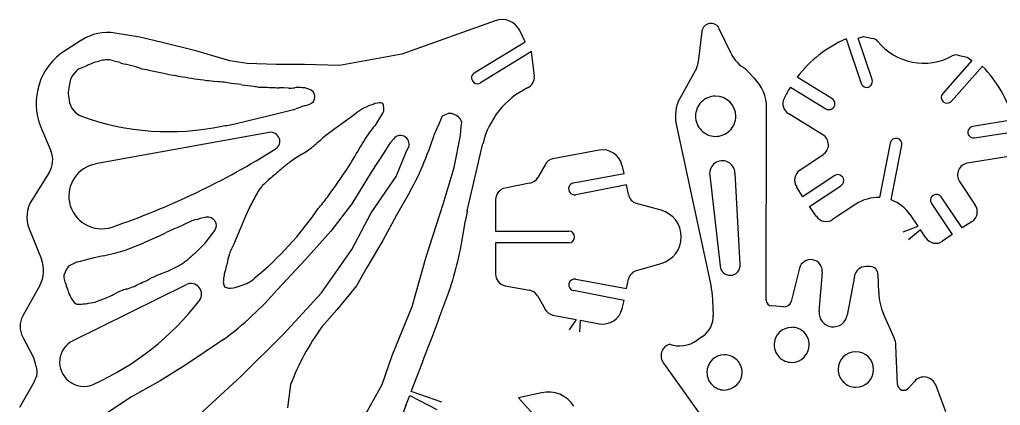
# Model space of a CAD drawing. Extents: x 277 to 555, y 173 to 336.
# Drawn here: x 278.3 to 418.9, y 280.7 to 336.2 of the extents above; entities that cross this region are included whole.
import ezdxf

# ---------------------------------------------------------------- set-up
doc = ezdxf.new("R2010")
doc.units = 0
doc.header["$MEASUREMENT"] = 0
doc.layers.add('CYAN', color=4, linetype='CONTINUOUS')

msp = doc.modelspace()

# ---------------------------------------------------------------- linework, layer by layer
at = {"layer": 'CYAN', "color": 7}
for p, q in [((346.48, 335.99), (333.1, 331.17)), ((380.31, 331.28), (378.61, 334.85)), ((295.48, 333.61), (291.96, 334.23)), ((298.71, 332.87), (295.48, 333.61)), ((350.78, 332.98), (349.99, 334.57)), ((376.11, 334.46), (375.6, 330.09)), ((398.55, 333.49), (399.29, 333.72)), ((400.54, 327.54), (398.55, 333.49)), ((399.29, 333.72), (400.65, 333.44)), ((287.15, 333.21), (284.82, 331.74)), ((303.52, 331.68), (298.71, 332.87)), ((343.47, 328.51), (350.78, 332.98)), ((396.8, 333.38), (398.95, 326.98)), ((308.4, 330.21), (303.52, 331.68)), ((333.1, 331.17), (324.15, 329.58)), ((351.69, 331.57), (344.38, 327.09)), ((352.09, 328.05), (351.69, 331.57)), ((412.83, 331.06), (414.19, 330.77)), ((414.19, 330.77), (414.82, 330.26)), ((287.88, 329.53), (286.92, 329.13)), ((290.21, 330.32), (289.75, 330.21)), ((294.91, 329.36), (293.38, 329.75)), ((295.48, 329.19), (294.91, 329.36)), ((310.89, 329.87), (308.4, 330.21)), ((315.03, 329.7), (310.89, 329.87)), ((319.11, 329.7), (315.03, 329.7)), ((324.15, 329.58), (319.11, 329.7)), ((375.38, 329.24), (372.94, 324.82)), ((414.82, 330.26), (410.68, 325.56)), ((411.93, 324.43), (416.35, 329.47)), ((285.84, 328.11), (285.56, 327.6)), ((286.41, 328.79), (285.84, 328.11)), ((383.59, 327.77), (382.35, 329.13)), ((394.76, 324.82), (389.77, 327.88)), ((285.56, 327.6), (285.28, 326.13)), ((308.62, 326.98), (307.6, 327.15)), ((310.1, 326.81), (308.62, 326.98)), ((318.77, 326.35), (318.54, 326.41)), ((388.81, 326.47), (393.91, 323.35)), ((316.16, 326.35), (315.48, 326.35)), ((316.84, 326.3), (316.16, 326.35)), ((319.16, 326.35), (318.77, 326.35)), ((319.73, 326.18), (319.16, 326.35)), ((319.05, 323.75), (319.79, 323.97)), ((328.29, 323.75), (327.95, 323.58)), ((329.19, 324.09), (328.97, 323.97)), ((329.59, 324.14), (329.19, 324.09)), ((330.33, 324.09), (330.04, 324.2)), ((330.44, 323.86), (330.33, 324.09)), ((330.5, 323.46), (330.44, 323.86)), ((310.72, 321.59), (315.03, 322.61)), ((315.03, 322.61), (317.52, 323.24)), ((317.52, 323.24), (317.63, 323.24)), ((317.63, 323.24), (317.86, 323.35)), ((326.19, 322.44), (325.34, 321.82)), ((329.25, 320.91), (330.33, 322.73)), ((330.33, 322.73), (330.5, 323.01)), ((330.5, 323.01), (330.5, 323.46)), ((338.88, 322.27), (338.37, 321.14)), ((339.73, 322.67), (338.88, 322.27)), ((340.24, 322.67), (339.73, 322.67)), ((340.92, 322.39), (340.24, 322.67)), ((341.32, 322.05), (340.92, 322.39)), ((385.35, 295.87), (385.41, 323.46)), ((393.45, 319.61), (388.58, 322.61)), ((309.13, 321.2), (310.72, 321.59)), ((325.34, 321.82), (323.47, 320.46)), ((338.37, 321.14), (337.69, 319.55)), ((341.49, 319.5), (341.6, 320.8)), ((341.6, 320.8), (341.66, 321.08)), ((372.43, 321.14), (377.47, 297.79)), ((420.77, 321.76), (414.99, 320.8)), ((281.31, 320.69), (282.73, 317.29)), ((314.06, 319.95), (289.13, 315.42)), ((323.47, 320.46), (322.39, 319.67)), ((340.58, 314.91), (341.49, 319.5)), ((415.21, 319.16), (421.11, 320.06)), ((331.12, 318.02), (330.61, 317.17)), ((331.46, 318.48), (331.12, 318.02)), ((331.91, 319.04), (331.46, 318.48)), ((342.45, 308.67), (344.72, 318.36)), ((403.14, 318.42), (401.61, 310.6)), ((403.26, 310.26), (404.79, 318.14)), ((330.61, 317.17), (328.68, 314.23)), ((332.25, 313.6), (333.67, 317)), ((333.67, 317), (333.95, 317.63)), ((361.38, 317.4), (354.75, 316.15)), ((390.17, 314.51), (393.51, 316.78)), ((353.62, 315.3), (352.6, 313.49)), ((364.95, 314.06), (364.67, 315.25)), ((419.86, 316.44), (414.19, 315.53)), ((282.5, 314.17), (280.01, 310.2)), ((328.68, 314.23), (325.91, 309.69)), ((339, 309.64), (340.58, 314.91)), ((357.7, 312.7), (364.95, 314.06)), ((377.25, 313.83), (378.72, 300.74)), ((381.61, 300.97), (380.87, 314.11)), ((328.68, 308.39), (332.25, 313.6)), ((351.41, 312.64), (347.89, 311.96)), ((365.29, 312.41), (358.04, 311)), ((365.57, 311.05), (365.29, 312.41)), ((395.1, 313.72), (390.62, 310.71)), ((413.06, 312.92), (415.33, 309.52)), ((334.01, 311), (332.31, 308.05)), ((390.62, 310.71), (389.71, 312.13)), ((391.58, 309.3), (396.06, 312.3)), ((325.91, 309.69), (322.9, 305.78)), ((336.56, 302.1), (339, 309.64)), ((346.53, 310.32), (346.53, 305.78)), ((370.28, 308.79), (366.76, 309.75)), ((398.21, 309.64), (394.87, 307.43)), ((409.04, 309.75), (412.04, 305.27)), ((413.46, 306.24), (410.45, 310.71)), ((311.17, 309.07), (310.66, 307.94)), ((325.91, 303.12), (328.68, 308.39)), ((392.55, 307.88), (391.58, 309.3)), ((407.14, 306.46), (406.03, 308.11)), ((302.96, 307.26), (301.77, 306.69)), ((303.13, 307.31), (302.96, 307.26)), ((303.35, 307.37), (303.13, 307.31)), ((303.75, 307.43), (303.35, 307.37)), ((304.15, 307.6), (303.75, 307.43)), ((305, 307.77), (304.15, 307.6)), ((310.32, 307.09), (308.91, 303.8)), ((310.66, 307.94), (310.32, 307.09)), ((332.31, 308.05), (330.33, 304.42)), ((341.89, 305.33), (342.23, 307.31)), ((414.87, 307.14), (413.46, 306.24)), ((279.61, 306.12), (281.37, 301.76)), ((304.88, 304.03), (306.24, 305.84)), ((322.9, 305.78), (319.28, 301.7)), ((346.53, 305.78), (357.02, 305.78)), ((405.01, 305.69), (407.14, 306.46)), ((407.48, 305.95), (405.78, 304.51)), ((408.24, 304.82), (407.48, 305.95)), ((304.2, 303.35), (304.88, 304.03)), ((330.33, 304.42), (328.06, 300.57)), ((357.02, 304.08), (346.53, 304.08)), ((346.53, 304.08), (346.53, 299.61)), ((412.04, 305.27), (410.62, 304.31)), ((321.54, 296.89), (325.91, 303.12)), ((287.66, 301.59), (286.92, 301.42)), ((288.51, 301.82), (287.66, 301.59)), ((308, 301.14), (307.89, 300.74)), ((319.28, 301.7), (315.25, 297.4)), ((334.58, 294.96), (336.56, 302.1)), ((366.76, 300.12), (370.28, 301.14)), ((284.77, 299.89), (284.6, 299.44)), ((284.99, 300.29), (284.77, 299.89)), ((285.11, 300.51), (284.99, 300.29)), ((285.28, 300.74), (285.11, 300.51)), ((285.73, 300.97), (285.28, 300.74)), ((307.77, 300.23), (307.6, 299.66)), ((307.83, 300.46), (307.77, 300.23)), ((307.89, 300.74), (307.83, 300.46)), ((328.06, 300.57), (326.59, 297.91)), ((390.11, 300.46), (388.92, 295.64)), ((392.94, 294.22), (393.4, 299.89)), ((400.25, 300.68), (399.69, 300.68)), ((284.6, 299.44), (284.6, 299.04)), ((358.04, 298.87), (365.29, 297.51)), ((365.29, 297.51), (365.57, 298.87)), ((397.99, 299.27), (396.97, 293.71)), ((401.5, 296.94), (401.39, 299.55)), ((281.14, 297.96), (278.7, 293.6)), ((302.16, 298.08), (285.9, 290.03)), ((307.49, 298.19), (307.66, 297.79)), ((307.66, 297.79), (308.06, 297.62)), ((308.06, 297.62), (308.28, 297.57)), ((308.28, 297.57), (308.51, 297.57)), ((308.51, 297.57), (308.91, 297.62)), ((308.91, 297.62), (309.3, 297.74)), ((309.3, 297.74), (309.76, 297.85)), ((316.1, 290.99), (321.54, 296.89)), ((326.59, 297.91), (323.75, 294.45)), ((347.89, 297.91), (351.41, 297.28)), ((364.95, 295.81), (357.7, 297.23)), ((285.45, 296.55), (285.56, 296.32)), ((285.73, 295.98), (286.07, 295.53)), ((286.07, 295.53), (286.47, 295.3)), ((289.07, 295.58), (289.41, 295.7)), ((352.6, 296.43), (353.62, 294.56)), ((364.67, 294.68), (364.95, 295.81)), ((377.59, 296.77), (377.76, 293.71)), ((286.47, 295.3), (286.92, 295.3)), ((323.75, 294.45), (321.6, 292.01)), ((331.69, 287.93), (334.58, 294.96)), ((387.84, 294.9), (386.14, 295.02)), ((354.75, 293.71), (358.07, 293.09)), ((358.07, 293.09), (357.09, 291.6)), ((358.59, 291.32), (358.7, 292.97)), ((358.7, 292.97), (361.38, 292.47)), ((403.71, 290.43), (402.18, 293.88)), ((278.7, 290.54), (280.18, 287.71)), ((307.49, 290.2), (301.94, 286.46)), ((310.04, 284.93), (316.1, 290.99)), ((376.23, 290.65), (375.43, 290.09)), ((404.16, 283.74), (403.94, 289.35)), ((280.18, 287.71), (280.35, 287.37)), ((330.27, 283.74), (331.69, 287.93)), ((280.74, 285.84), (280.74, 285.38)), ((301.94, 286.46), (298.42, 284.25)), ((370.62, 286.8), (376.91, 277.96)), ((280.74, 285.38), (280.69, 284.87)), ((298.42, 284.25), (294.29, 281.98)), ((303.41, 278.87), (310.04, 284.93)), ((334.44, 282.72), (335.2, 284.7)), ((406.6, 284.19), (405.75, 283.23)), ((280.29, 284.02), (278.25, 280.45)), ((317.12, 283.74), (316.67, 280.4)), ((327.66, 279.09), (330.27, 283.74)), ((411.13, 279.83), (409.66, 283.68)), ((294.29, 281.98), (290.49, 279.43)), ((333.67, 280.74), (334.22, 282.16)), ((334.22, 282.16), (338.12, 280.14)), ((338.81, 281.21), (334.44, 282.72)), ((353.11, 282.55), (349.82, 281.81)), ((349.82, 281.81), (355.83, 275.18))]:
    msp.add_line(p, q, dxfattribs=at)
for centre, radius, start, end in [((347.45, 333.32), 2.84, 26.1235, 109.9553), ((377.42, 334.29), 1.32, 25.4868, 172.5921), ((290.88, 327.48), 6.83, 80.8392, 123.074), ((400.48, 332.36), 1.09, 38.5597, 80.9274), ((403.77, 317.23), 17.59, 113.3446, 142.7246), ((407.94, 338.38), 8.5, 218.91, 258.9712), ((289.63, 324.12), 9.01, 122.2875, 202.4365), ((384.62, 333.32), 4.77, 205.3214, 241.5822), ((407.93, 338.36), 8.48, 259.0246, 298.9789), ((412.59, 329.92), 1.16, 77.9443, 118.3159), ((293.89, 316.78), 14.09, 110.4584, 115.2089), ((292.27, 319.9), 10.61, 103.7169, 108.1738), ((290.84, 326.92), 3.46, 88.2653, 100.5321), ((290.46, 326.18), 4.23, 72.3975, 83.413), ((287.32, 310.6), 20.1, 74.6315, 77.296), ((297.35, 343.97), 14.77, 251.4017, 254.3928), ((373.23, 330.27), 2.38, 334.4382, 355.699), ((403.83, 317.17), 17.55, 15.176, 44.495), ((287.27, 328.06), 1.13, 107.9093, 139.4708), ((312.74, 405.46), 78.21, 257.2466, 258.2238), ((330.48, 487.69), 162.32, 258.0192, 258.7135), ((322.07, 437.3), 111.28, 257.8786, 258.7427), ((312.67, 395.14), 68.1, 259.5777, 260.6907), ((314.3, 398.6), 71.78, 259.8499, 261.2255), ((343.91, 327.79), 0.841, 121.5788, 303.6597), ((350.39, 327.89), 1.7, 295.4601, 5.4623), ((313.8, 399.51), 72.61, 261.7286, 263.0821), ((318.86, 436.52), 109.96, 262.7855, 263.529), ((300.73, 264.08), 63.44, 83.7751, 84.8037), ((333.09, 498.06), 172.79, 262.3539, 262.9413), ((316.15, 350.27), 24.07, 259.7173, 261.358), ((312.85, 339.73), 13.26, 268.6536, 271.3464), ((324.05, 525.82), 199.65, 266.8735, 267.5411), ((318.47, 321.76), 4.65, 89.1773, 98.9939), ((379.4, 323.47), 6.01, 359.9517, 45.7156), ((403.71, 317.17), 17.56, 148.0506, 154.1762), ((399.74, 327.26), 0.842, 199.6538, 19.6538), ((293.33, 324.61), 8.19, 169.3322, 171.7436), ((293.44, 325.97), 8.22, 181.2693, 189.6114), ((316.89, 332.87), 6.57, 269.6137, 277.539), ((319.45, 325.07), 1.15, 287.245, 75.6926), ((356.29, 315.65), 11.88, 115.7659, 166.8155), ((378.07, 322.3), 2.86, 90.5616, 180.5729), ((378.04, 322.22), 2.95, 1.1071, 90.0054), ((411.3, 324.99), 0.842, 137.7263, 317.7263), ((288.13, 324.91), 2.81, 186.4012, 249.5421), ((349.38, 230.76), 97.81, 108.0675, 108.8024), ((335.43, 303.46), 21.51, 107.4801, 109.3898), ((329.97, 322.95), 1.25, 86.6042, 107.6458), ((377.65, 322.29), 5.34, 151.7516, 192.4821), ((389.43, 324.08), 1.7, 154.2385, 239.9669), ((394.35, 324.07), 0.851, 238.3654, 61.6713), ((299.67, 356.61), 36.55, 249.959, 281.9845), ((338.55, 306.8), 19.93, 124.4616, 128.3071), ((330.25, 318.13), 5.92, 112.8816, 120.2485), ((378.05, 322.26), 2.84, 179.7158, 225.5239), ((378.07, 322.3), 2.92, 269.4383, 359.4491), ((304.72, 340.18), 19.49, 277.5101, 283.0995), ((336.22, 314.29), 9.62, 136.4445, 145.5735), ((340.54, 321.23), 1.13, 352.6619, 46.2182), ((415.1, 319.98), 0.829, 97.5859, 278.1207), ((314.28, 318.67), 1.3, 302.0553, 99.6537), ((329.26, 310.21), 11.69, 125.9903, 131.3294), ((364.16, 295.99), 43.02, 146.5166, 150.4138), ((332.88, 318.25), 1.25, 329.9241, 140.5202), ((293.71, 333.42), 46.12, 330.9128, 342.5069), ((378.1, 322.27), 2.89, 224.8629, 268.7399), ((392.6, 318.18), 1.67, 302.9344, 59.3571), ((303.81, 338.26), 26.19, 309.0128, 312.6174), ((403.99, 318.25), 0.867, 78.6901, 168.6901), ((403.95, 318.28), 0.846, 350.1851, 75.6254), ((279.61, 315.95), 3.39, 328.4057, 23.275), ((254.68, 413.51), 113.31, 288.9707, 302.1493), ((328.01, 301.08), 18.27, 120.7856, 127.4433), ((310.84, 329.87), 15.25, 300.8391, 308.3455), ((276.71, 346), 57.73, 326.6752, 330.1098), ((361.9, 314.61), 2.83, 12.8898, 100.6468), ((289.98, 310.82), 4.67, 100.4269, 191.1094), ((337.6, 288.8), 33.86, 127.6953, 130.2867), ((355.1, 314.51), 1.68, 101.8647, 151.8751), ((379.05, 314.06), 1.82, 1.7996, 187.1347), ((414.49, 313.85), 1.7, 99.9174, 213.0855), ((357.59, 263.91), 65.77, 129.5506, 131.3016), ((247.59, 365.96), 93.03, 323.5226, 326.2534), ((391.13, 313.09), 1.71, 124.2157, 214.2157), ((395.61, 313.03), 0.857, 301.5847, 126.8467), ((332.43, 292.98), 27.33, 131.8969, 135.0068), ((351.13, 314.29), 1.67, 279.5789, 331.4964), ((357.87, 311.85), 0.867, 101.3099, 281.3099), ((337.07, 296.6), 28.74, 149.9292, 154.2762), ((317.37, 308.47), 5.76, 144.0958, 153.9766), ((316.85, 308.62), 5.25, 135.5245, 142.1037), ((348.22, 310.3), 1.69, 101.231, 179.5476), ((367.23, 311.37), 1.69, 190.9474, 253.8475), ((409.77, 310.2), 0.857, 36.8467, 211.5847), ((283.8, 307.77), 4.51, 147.4011, 201.493), ((290.03, 310.83), 4.72, 191.1552, 288.3319), ((304.77, 323.29), 21.69, 318.81, 324.3539), ((401.38, 304.93), 5.67, 87.6701, 123.9683), ((401.34, 304.92), 5.67, 34.1523, 70.2598), ((413.91, 308.56), 1.71, 304.2157, 34.2157), ((281.83, 335.77), 47.51, 309.3707, 325.7265), ((461, 288.22), 120.3, 170.2093, 170.866), ((369.18, 304.96), 3.98, 359.674, 74.0658), ((305.24, 306.56), 1.23, 324.5861, 101.2244), ((393.94, 308.85), 1.7, 214.7523, 303.1658), ((220.15, 475.43), 187.4, 294.0997, 294.9758), ((372.28, 148.26), 173.41, 113.9915, 114.8964), ((288.12, 314.3), 54.52, 341.0528, 350.5249), ((357.02, 304.93), 0.85, 360, 90), ((277.06, 347.89), 47.73, 290.504, 294.2563), ((357.02, 304.93), 0.85, 270, 0), ((369.21, 304.95), 3.96, 285.6375, 359.8061), ((409.68, 305.72), 1.7, 212.1023, 303.7082), ((284.21, 329.81), 28.26, 282.3778, 285.6947), ((287.31, 321.59), 19.52, 283.4404, 289.3387), ((273.14, 336.72), 45.6, 309.6166, 311.586), ((254.38, 356.21), 72.64, 312.4519, 313.3059), ((316.04, 299.77), 8.17, 156.1941, 161.7309), ((341.16, 288.47), 35.71, 154.574, 155.8757), ((277.23, 300.1), 4.46, 331.3289, 21.838), ((289.97, 293.2), 8.85, 114.5138, 118.6163), ((289.14, 292.07), 9.61, 103.3282, 107.182), ((296.89, 268.78), 34.08, 101.2105, 104.2382), ((298.67, 305.62), 5.37, 296.0562, 304.4567), ((297.13, 307.61), 7.88, 305.5251, 310.2248), ((327.5, 297.12), 19.9, 164.8466, 168.3684), ((391.72, 300), 1.68, 356.2817, 164.1535), ((284.81, 336.27), 39.12, 290.4491, 292.0519), ((288.4, 323.29), 25.8, 295.4937, 299.3214), ((367.23, 298.48), 1.7, 105.8268, 166.8376), ((380.19, 300.91), 1.48, 186.7938, 270.2133), ((380.17, 300.88), 1.45, 271.1249, 3.2803), ((399.67, 298.97), 1.71, 89.5336, 170.0776), ((400.25, 299.55), 1.13, 0, 90), ((291.4, 300.73), 7.01, 193.9512, 200.2542), ((312.08, 306.17), 28.37, 196.1019, 197.2966), ((273.5, 346.02), 52.61, 294.6214, 295.7808), ((279.68, 333.05), 38.24, 295.9006, 297.2295), ((310.31, 271.55), 30.47, 114.0122, 115.5381), ((302.28, 289.29), 10.99, 110.2103, 113.3925), ((309.64, 298.47), 2.17, 172.5041, 187.4959), ((313.5, 298.47), 6.01, 168.5174, 177.2326), ((309.01, 301.93), 4.1, 296.3466, 305.5809), ((309.87, 301.08), 2.93, 301.5348, 315.7848), ((348.25, 299.59), 1.72, 179.3081, 258.0116), ((357.87, 298.05), 0.839, 78.7026, 257.9186), ((320.53, 310.31), 37.69, 199.479, 200.4872), ((294.97, 300.68), 10.38, 200.1167, 203.4861), ((299.37, 281.86), 16.68, 113.3811, 116.1692), ((295.83, 289.36), 8.4, 105.3772, 111.4927), ((291.09, 306.12), 9.02, 286.1938, 292.6863), ((274.15, 342.66), 49.3, 294.4718, 295.562), ((302.84, 296.73), 1.51, 322.5873, 116.458), ((279.67, 328), 46.93, 306.3554, 319.3061), ((306.28, 308.95), 11.63, 287.3976, 293.0522), ((351.08, 295.57), 1.74, 29.6418, 79.2829), ((371.47, 296.61), 6.12, 1.5328, 11.1476), ((409.61, 297.14), 8.11, 181.3891, 203.6685), ((296.55, 301.6), 12.19, 205.6717, 207.4584), ((283.16, 324.59), 29.61, 279.0787, 281.531), ((272.53, 319.95), 39.69, 294.364, 322.5357), ((281.55, 315.53), 21.34, 291.6309, 293.6088), ((275.59, 336.04), 42.61, 289.905, 291.2071), ((274.07, 331.46), 39.01, 295.7275, 297.4026), ((-465.38, 594.11), 858.27, 339.28659, 339.71872), ((386.2, 295.87), 0.851, 179.932, 266.1181), ((387.93, 295.94), 1.04, 265.5299, 343.2308), ((286.94, 302.33), 7.03, 269.8706, 277.2821), ((355.14, 295.42), 1.75, 209.2242, 257.036), ((361.9, 295.25), 2.83, 259.4807, 348.3542), ((394.97, 294.06), 2.03, 175.2575, 350.2939), ((281.48, 292.07), 3.17, 151.1443, 208.8557), ((374.25, 293.55), 3.51, 304.2799, 2.59), ((350.05, 271.27), 35.2, 143.9045, 159.2602), ((388.98, 289.46), 2.49, 90, 180), ((389.01, 289.44), 2.52, 0.6365, 90.651), ((287.43, 286.94), 3.45, 116.3093, 231.3803), ((-1046.9, 811.36), 1479.04, 339.14041, 339.38218), ((372.88, 293.83), 4.53, 251.8824, 304.3779), ((400.94, 289.28), 3, 1.3272, 22.4501), ((372.04, 287.85), 1.77, 108.9793, 216.3127), ((388.97, 289.42), 2.49, 178.958, 225.2609), ((388.98, 289.46), 2.55, 270, 0), ((398.21, 285.89), 2.55, 90, 180), ((398.21, 285.89), 2.55, 360, 90), ((257.91, 280.91), 23.35, 14.4624, 16.0478), ((379.34, 285.5), 2.49, 90, 180), ((379.37, 285.47), 2.52, 0.6365, 90.651), ((389.01, 289.45), 2.54, 225.2002, 269.2979), ((274.39, 284.73), 6.45, 9.881, 18.1915), ((398.22, 285.93), 2.56, 180.8865, 224.6155), ((398.21, 285.89), 2.55, 270, 0), ((274.8, 287.1), 6.29, 330.7087, 339.2575), ((287.45, 286.91), 3.44, 230.7454, 295.0046), ((379.34, 285.45), 2.49, 178.958, 225.2609), ((379.34, 285.5), 2.55, 270, 0), ((407.97, 283), 1.82, 22.0298, 139.0455), ((379.38, 285.48), 2.54, 225.2002, 269.2979), ((398.24, 285.88), 2.54, 223.4126, 269.3287), ((405.06, 283.8), 0.897, 183.8682, 320.494), ((354.09, 278.35), 4.31, 31.8136, 103.1452), ((468.83, 231.28), 143.92, 159.9029, 162.1218)]:
    msp.add_arc(centre, radius, start, end, dxfattribs=at)

doc.saveas('drawing.dxf')
